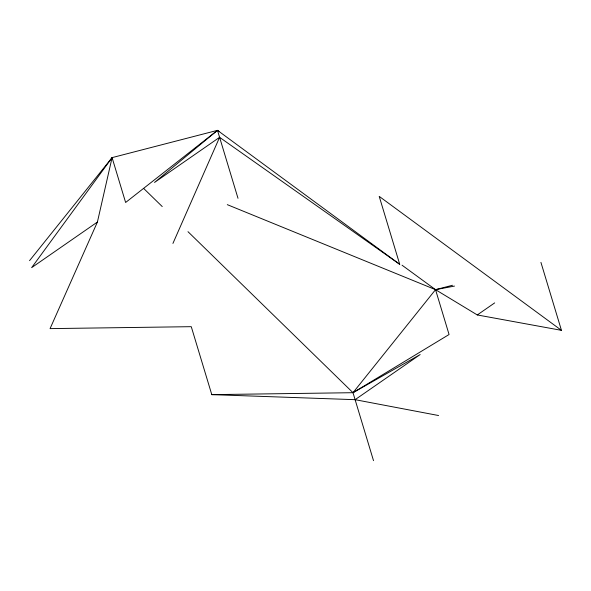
<?xml version="1.0" encoding="UTF-8"?>
<svg xmlns="http://www.w3.org/2000/svg" width="591" height="591" viewBox="0 0 591 591"><rect width="100%" height="100%" fill="white"/><g stroke="black" fill="none" stroke-linecap="round" stroke-linejoin="round"><path stroke-width="0.89" d="M438.588 415.532L355.102 399.679L211.792 394.633L191.27 326.675L50.065 328.618L97.404 222.046L112.083 157.627L217.488 130.345L218.973 131.431M172.927 243.426L219.593 137.326L399.73 264.325L379.208 196.367L561.45 330.339L540.935 262.382M399.73 264.325L217.488 130.345L125.624 202.484L112.083 157.627L31.655 267.634L97.404 222.046M29.55 260.661L112.083 157.627M452.499 285.268L435.53 289.664L352.997 392.697L211.792 394.633M219.593 137.326L154.517 182.449L217.488 130.345L238.003 198.303M355.102 399.679L420.179 354.556L352.997 392.697L187.99 231.687M402.043 265.196L435.53 289.664L477.292 314.951L494.674 302.902M227.291 204.656L435.53 289.664L454.501 286.081M477.292 314.951L561.45 330.339M143.761 188.536L162.244 206.569M435.53 289.664L449.071 334.521L352.997 392.697L373.512 460.655"/></g></svg>
